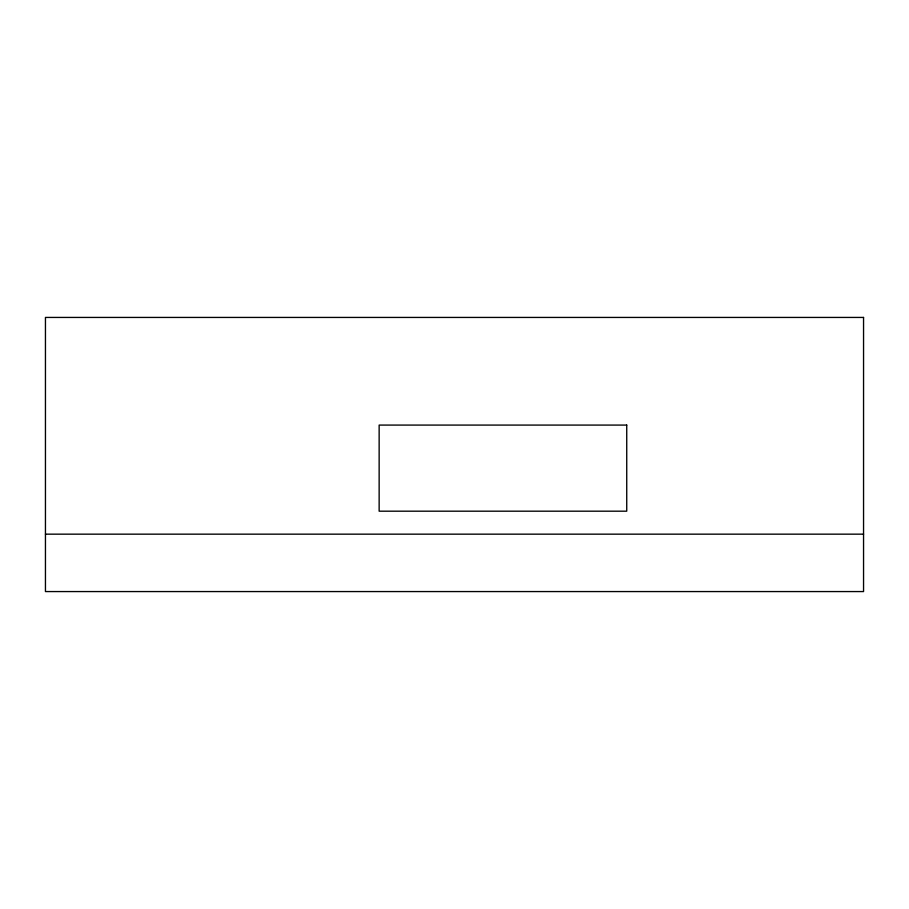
<?xml version="1.0" encoding="UTF-8"?>
<svg xmlns="http://www.w3.org/2000/svg" width="909" height="909" viewBox="0 0 909 909"><rect width="100%" height="100%" fill="white"/><g stroke="black" fill="none" stroke-linecap="round" stroke-linejoin="round"><path stroke-width="1.36" d="M45.45 534.162L863.55 534.162M863.55 317.434L45.45 317.434L45.45 591.566L863.55 591.566L863.55 317.434M626.733 425.082L379.144 425.082L379.144 511.188L626.733 511.188L626.733 425.082"/></g></svg>
